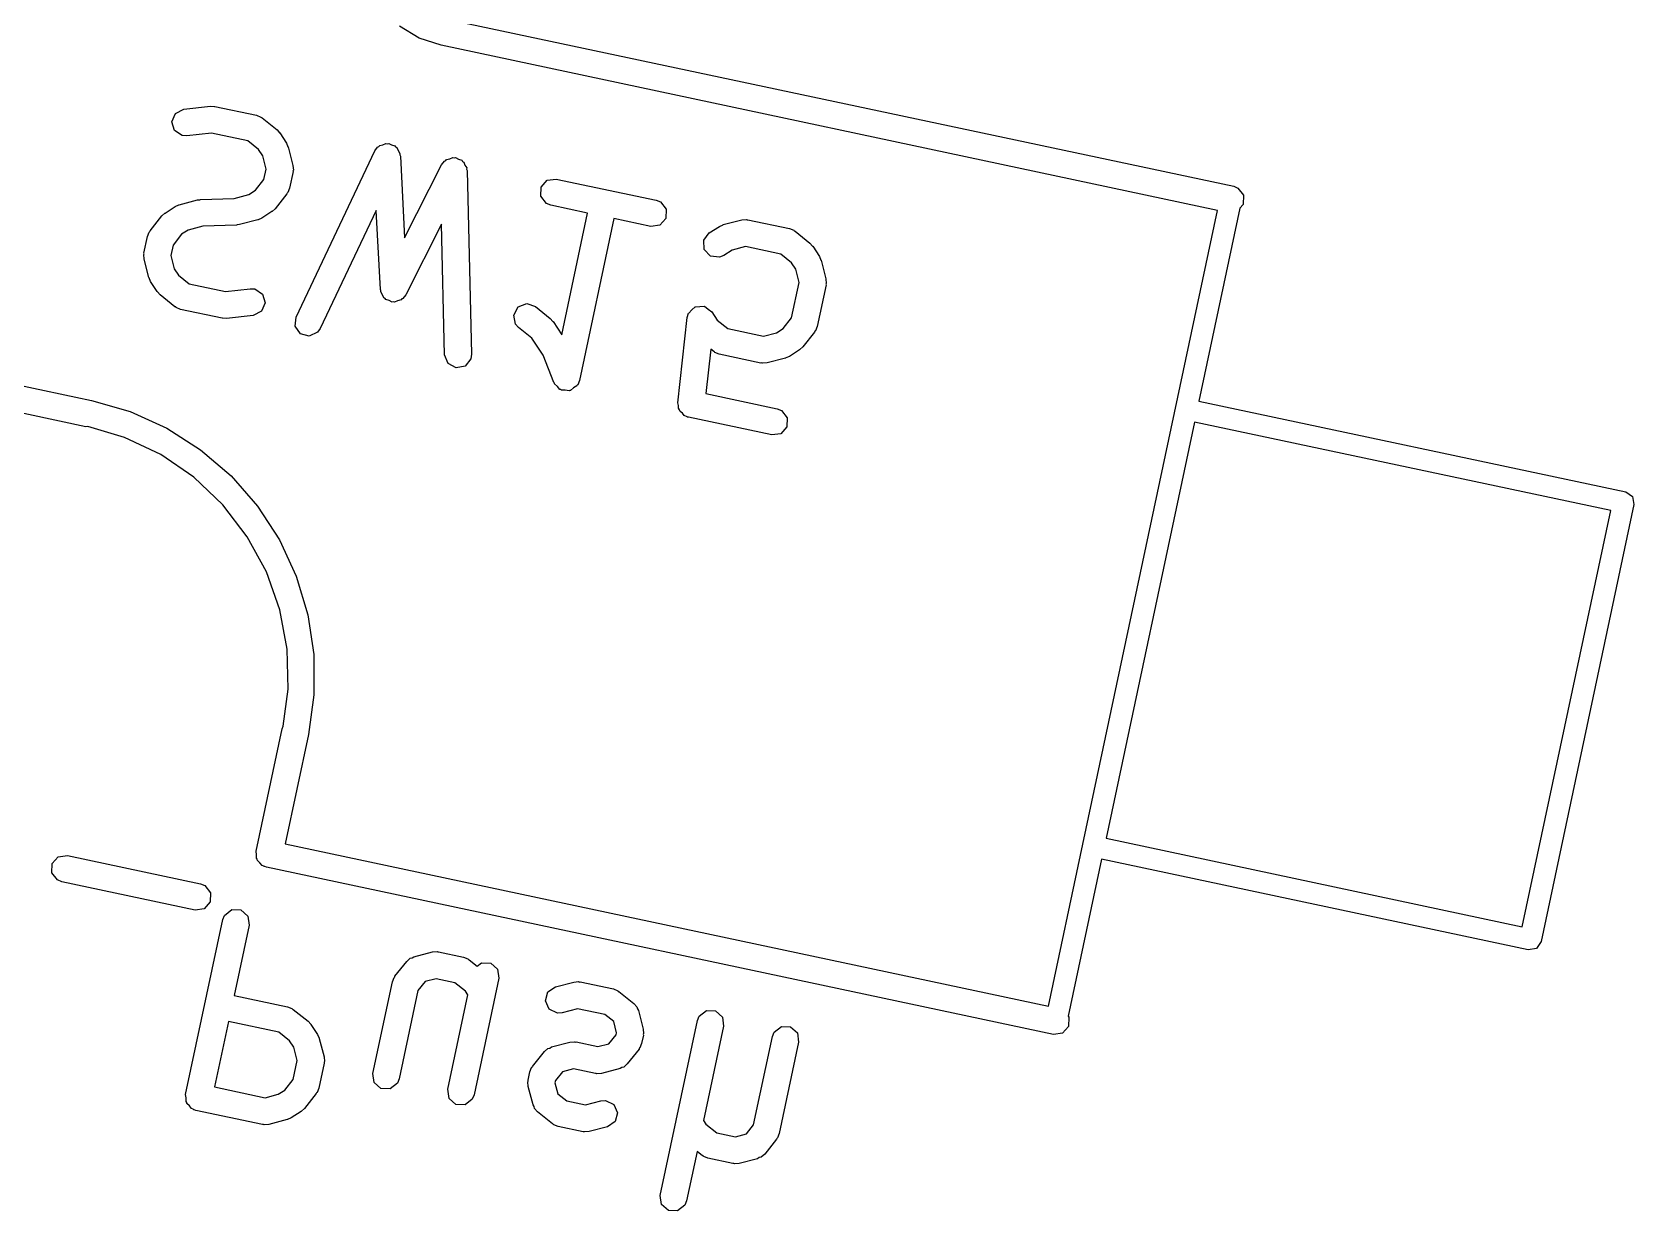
# Model space of a CAD drawing. Extents: x 1.67 to 9.8, y -5.96 to -1.88.
# Drawn here: x 4.8653 to 5.2181, y -3.8863 to -3.6267 of the extents above; entities that cross this region are included whole.
import ezdxf

# ---------------------------------------------------------------- set-up
doc = ezdxf.new("R2010")
doc.units = 0
doc.header["$MEASUREMENT"] = 0
doc.layers.add('BLACK', color=7, linetype='CONTINUOUS')

msp = doc.modelspace()

# ---------------------------------------------------------------- linework, layer by layer
at = {"layer": 'BLACK', "linetype": 'CONTINUOUS'}
for p, q in [((4.9506, -3.62798), (4.94626, -3.62535)), ((4.95663, -3.62381), (5.12993, -3.66064)), ((4.95541, -3.62959), (4.9506, -3.62798)), ((5.12639, -3.66593), (4.95541, -3.62959)), ((4.95541, -3.62959), (4.95541, -3.62959)), ((4.95541, -3.62959), (4.95541, -3.62959)), ((4.95541, -3.62959), (4.95541, -3.62959)), ((4.89694, -3.64457), (4.89875, -3.64367)), ((4.89875, -3.64367), (4.90464, -3.643)), ((4.90464, -3.643), (4.90552, -3.64306)), ((4.90552, -3.64306), (4.90559, -3.64305)), ((4.90559, -3.64305), (4.91476, -3.645)), ((4.89613, -3.64642), (4.89694, -3.64457)), ((4.89671, -3.64836), (4.89613, -3.64642)), ((4.91476, -3.645), (4.91571, -3.64538)), ((4.91571, -3.64538), (4.91581, -3.64552)), ((4.91581, -3.64552), (4.91598, -3.64558)), ((4.91598, -3.64558), (4.91926, -3.64819)), ((4.89839, -3.64947), (4.89671, -3.64836)), ((4.89941, -3.64954), (4.89839, -3.64947)), ((4.90483, -3.64893), (4.89941, -3.64954)), ((4.91285, -3.65063), (4.90483, -3.64893)), ((4.9152, -3.65251), (4.91285, -3.65063)), ((4.91926, -3.64819), (4.91984, -3.64885)), ((4.91984, -3.64885), (4.9199, -3.64889)), ((4.9199, -3.64889), (4.92134, -3.65112)), ((4.91613, -3.65393), (4.9152, -3.65251)), ((4.91688, -3.65685), (4.91613, -3.65393)), ((4.92134, -3.65112), (4.92168, -3.65193)), ((4.92168, -3.65193), (4.92172, -3.65198)), ((4.92172, -3.65198), (4.92278, -3.65604)), ((4.92346, -3.68942), (4.94081, -3.65286)), ((4.94081, -3.65286), (4.94141, -3.65202)), ((4.94141, -3.65202), (4.94169, -3.65189)), ((4.94169, -3.65189), (4.94188, -3.65165)), ((4.94188, -3.65165), (4.94258, -3.65148)), ((4.94258, -3.65148), (4.94324, -3.65118)), ((4.94324, -3.65118), (4.94354, -3.65126)), ((4.94354, -3.65126), (4.94385, -3.65119)), ((4.94385, -3.65119), (4.94449, -3.65152)), ((4.94449, -3.65152), (4.94519, -3.65172)), ((4.94519, -3.65172), (4.94537, -3.65197)), ((4.94537, -3.65197), (4.94564, -3.65211)), ((4.94564, -3.65211), (4.94593, -3.65278)), ((4.94593, -3.65278), (4.94634, -3.65338)), ((4.94634, -3.65338), (4.94631, -3.65369)), ((4.94631, -3.65369), (4.94643, -3.65397)), ((4.94643, -3.65397), (4.94735, -3.67198)), ((4.95661, -3.65472), (4.95733, -3.65458)), ((4.95733, -3.65458), (4.95799, -3.65429)), ((4.95799, -3.65429), (4.95829, -3.65438)), ((4.95829, -3.65438), (4.95859, -3.65432)), ((4.95859, -3.65432), (4.95923, -3.65467)), ((4.91639, -3.65915), (4.91688, -3.65685)), ((4.92281, -3.6574), (4.92203, -3.66106)), ((4.92278, -3.65604), (4.92286, -3.65706)), ((4.92286, -3.65706), (4.92278, -3.65722)), ((4.92278, -3.65722), (4.92281, -3.6574)), ((4.94735, -3.67198), (4.95552, -3.6559)), ((4.95552, -3.6559), (4.95614, -3.65508)), ((4.95614, -3.65508), (4.95642, -3.65496)), ((4.95642, -3.65496), (4.95661, -3.65472)), ((4.95923, -3.65467), (4.95993, -3.65488)), ((4.95993, -3.65488), (4.9601, -3.65514)), ((4.9601, -3.65514), (4.96037, -3.65529)), ((4.96037, -3.65529), (4.96063, -3.65597)), ((4.96063, -3.65597), (4.96103, -3.65657)), ((4.96103, -3.65657), (4.96099, -3.65688)), ((4.96099, -3.65688), (4.9611, -3.65717)), ((4.9611, -3.65717), (4.96209, -3.69763)), ((4.91309, -3.66243), (4.91451, -3.66151)), ((4.91451, -3.66151), (4.91639, -3.65915)), ((4.92203, -3.66106), (4.92164, -3.66201)), ((4.97735, -3.66283), (4.97742, -3.66081)), ((4.97742, -3.66081), (4.97877, -3.65931)), ((4.97877, -3.65931), (4.98077, -3.65903)), ((4.98077, -3.65903), (5.00278, -3.66371)), ((5.12993, -3.66064), (5.13088, -3.66103)), ((5.13088, -3.66103), (5.13212, -3.66262)), ((4.89463, -3.66652), (4.89685, -3.66508)), ((4.89685, -3.66508), (4.89767, -3.66473)), ((4.89767, -3.66473), (4.89772, -3.6647)), ((4.89772, -3.6647), (4.90178, -3.66364)), ((4.90178, -3.66364), (4.90228, -3.6636)), ((4.90228, -3.6636), (4.90241, -3.66355)), ((4.90241, -3.66355), (4.90981, -3.66329)), ((4.90981, -3.66329), (4.91309, -3.66243)), ((4.92145, -3.66229), (4.91883, -3.66557)), ((4.9215, -3.66212), (4.92145, -3.66229)), ((4.92164, -3.66201), (4.9215, -3.66212)), ((4.97859, -3.66442), (4.97735, -3.66283)), ((4.97954, -3.66481), (4.97859, -3.66442)), ((4.98766, -3.66653), (4.97954, -3.66481)), ((5.00278, -3.66371), (5.00373, -3.66409)), ((5.00373, -3.66409), (5.00497, -3.66568)), ((5.13205, -3.66464), (5.13132, -3.66545)), ((5.13212, -3.66262), (5.13205, -3.66464)), ((4.89132, -3.67043), (4.89393, -3.66716)), ((4.89393, -3.66716), (4.89459, -3.66657)), ((4.89459, -3.66657), (4.89463, -3.66652)), ((4.91504, -3.66803), (4.91099, -3.66908)), ((4.9151, -3.66799), (4.91504, -3.66803)), ((4.91591, -3.66765), (4.9151, -3.66799)), ((4.91813, -3.6662), (4.91591, -3.66765)), ((4.91817, -3.66615), (4.91813, -3.6662)), ((4.91883, -3.66557), (4.91817, -3.66615)), ((4.94113, -3.66596), (4.92879, -3.69195)), ((4.94202, -3.68334), (4.94113, -3.66596)), ((4.98196, -3.69335), (4.98766, -3.66653)), ((4.99343, -3.66776), (4.98586, -3.70338)), ((5.00155, -3.66948), (4.99343, -3.66776)), ((5.0049, -3.6677), (5.00355, -3.6692)), ((5.00497, -3.66568), (5.0049, -3.6677)), ((5.01754, -3.66908), (5.02159, -3.66803)), ((5.02159, -3.66803), (5.02261, -3.66794)), ((5.02261, -3.66794), (5.02277, -3.66802)), ((5.02277, -3.66802), (5.02295, -3.668)), ((5.02295, -3.668), (5.03212, -3.66994)), ((5.09672, -3.80553), (5.12639, -3.66593)), ((5.13132, -3.66545), (5.12229, -3.70792)), ((4.88996, -3.67533), (4.89074, -3.67166)), ((4.89074, -3.67166), (4.89112, -3.67071)), ((4.89112, -3.67071), (4.89126, -3.6706)), ((4.89126, -3.6706), (4.89132, -3.67043)), ((4.89825, -3.67121), (4.89637, -3.67357)), ((4.89967, -3.67029), (4.89825, -3.67121)), ((4.90295, -3.66944), (4.89967, -3.67029)), ((4.91035, -3.66918), (4.90295, -3.66944)), ((4.91048, -3.66912), (4.91035, -3.66918)), ((4.91099, -3.66908), (4.91048, -3.66912)), ((4.95548, -3.66901), (4.9476, -3.68453)), ((4.95618, -3.69777), (4.95548, -3.66901)), ((5.00355, -3.6692), (5.00155, -3.66948)), ((5.01323, -3.67252), (5.01445, -3.67091)), ((5.01445, -3.67091), (5.01667, -3.66946)), ((5.01667, -3.66946), (5.01748, -3.66912)), ((5.01748, -3.66912), (5.01754, -3.66908)), ((5.03212, -3.66994), (5.03307, -3.67033)), ((5.03307, -3.67033), (5.03318, -3.67047)), ((5.03318, -3.67047), (5.03334, -3.67052)), ((5.03334, -3.67052), (5.03662, -3.67314)), ((4.8899, -3.67566), (4.88998, -3.6755)), ((4.88999, -3.67669), (4.8899, -3.67566)), ((4.88998, -3.6755), (4.88996, -3.67533)), ((4.89637, -3.67357), (4.89588, -3.67588)), ((5.01334, -3.67454), (5.01323, -3.67252)), ((5.01471, -3.67601), (5.01334, -3.67454)), ((5.01948, -3.67468), (5.01766, -3.67586)), ((5.0224, -3.67392), (5.01948, -3.67468)), ((5.03021, -3.67558), (5.0224, -3.67392)), ((5.03257, -3.67746), (5.03021, -3.67558)), ((5.03662, -3.67314), (5.03721, -3.6738)), ((5.03721, -3.6738), (5.03726, -3.67384)), ((5.03726, -3.67384), (5.0387, -3.67606)), ((4.89104, -3.68074), (4.88999, -3.67669)), ((4.89588, -3.67588), (4.89664, -3.67879)), ((4.89664, -3.67879), (4.89756, -3.68021)), ((5.01672, -3.67626), (5.01471, -3.67601)), ((5.01766, -3.67586), (5.01672, -3.67626)), ((5.03349, -3.67888), (5.03257, -3.67746)), ((5.03425, -3.6818), (5.03349, -3.67888)), ((5.0387, -3.67606), (5.03905, -3.67687)), ((5.03905, -3.67687), (5.03908, -3.67693)), ((5.03908, -3.67693), (5.04014, -3.68098)), ((4.89108, -3.6808), (4.89104, -3.68074)), ((4.89142, -3.68161), (4.89108, -3.6808)), ((4.89287, -3.68383), (4.89142, -3.68161)), ((4.89756, -3.68021), (4.89992, -3.68209)), ((4.89992, -3.68209), (4.90793, -3.6838)), ((5.03259, -3.6896), (5.03425, -3.6818)), ((5.04017, -3.68234), (5.03822, -3.69151)), ((5.04014, -3.68098), (5.04022, -3.68201)), ((5.04022, -3.68201), (5.04014, -3.68217)), ((5.04014, -3.68217), (5.04017, -3.68234)), ((4.89292, -3.68387), (4.89287, -3.68383)), ((4.8935, -3.68453), (4.89292, -3.68387)), ((4.89678, -3.68715), (4.8935, -3.68453)), ((4.90793, -3.6838), (4.91335, -3.68319)), ((4.91335, -3.68319), (4.91437, -3.68325)), ((4.91437, -3.68325), (4.91606, -3.68437)), ((4.91663, -3.68631), (4.91582, -3.68816)), ((4.91606, -3.68437), (4.91663, -3.68631)), ((4.94213, -3.68359), (4.94202, -3.68334)), ((4.94209, -3.68386), (4.94213, -3.68359)), ((4.94251, -3.6845), (4.94209, -3.68386)), ((4.94281, -3.6852), (4.94251, -3.6845)), ((4.94305, -3.68532), (4.94281, -3.6852)), ((4.9432, -3.68555), (4.94305, -3.68532)), ((4.94393, -3.68577), (4.9432, -3.68555)), ((4.94461, -3.68612), (4.94393, -3.68577)), ((4.94487, -3.68606), (4.94461, -3.68612)), ((4.94513, -3.68614), (4.94487, -3.68606)), ((4.94583, -3.68584), (4.94513, -3.68614)), ((4.94658, -3.68567), (4.94583, -3.68584)), ((4.94674, -3.68545), (4.94658, -3.68567)), ((4.94699, -3.68535), (4.94674, -3.68545)), ((4.9476, -3.68453), (4.94699, -3.68535)), ((4.78333, -3.6876), (4.87841, -3.70781)), ((4.89695, -3.6872), (4.89678, -3.68715)), ((4.89706, -3.68734), (4.89695, -3.6872)), ((4.89801, -3.68773), (4.89706, -3.68734)), ((4.90718, -3.68967), (4.89801, -3.68773)), ((4.90724, -3.68967), (4.90718, -3.68967)), ((4.90812, -3.68972), (4.90724, -3.68967)), ((4.91401, -3.68906), (4.90812, -3.68972)), ((4.91582, -3.68816), (4.91401, -3.68906)), ((4.92327, -3.69143), (4.92346, -3.68942)), ((4.97139, -3.68899), (4.97236, -3.68721)), ((4.97179, -3.69097), (4.97139, -3.68899)), ((4.97236, -3.68721), (4.97424, -3.68647)), ((4.97424, -3.68647), (4.97615, -3.68712)), ((4.97615, -3.68712), (4.97943, -3.68973)), ((4.97943, -3.68973), (4.98001, -3.69039)), ((5.00755, -3.70829), (5.00961, -3.68956)), ((5.00961, -3.68956), (5.0099, -3.68858)), ((5.0099, -3.68858), (5.00991, -3.68857)), ((5.00991, -3.68857), (5.00992, -3.68855)), ((5.00992, -3.68855), (5.01064, -3.68787)), ((5.01064, -3.68787), (5.01136, -3.68718)), ((5.01136, -3.68718), (5.01138, -3.68718)), ((5.01138, -3.68718), (5.01139, -3.68717)), ((5.01139, -3.68717), (5.01238, -3.68712)), ((5.01238, -3.68712), (5.01337, -3.68705)), ((5.01337, -3.68705), (5.01339, -3.68706)), ((5.01339, -3.68706), (5.01341, -3.68706)), ((5.01341, -3.68706), (5.0142, -3.68766)), ((5.0142, -3.68766), (5.015, -3.68825)), ((5.015, -3.68825), (5.01501, -3.68827)), ((5.01501, -3.68827), (5.01502, -3.68828)), ((5.01502, -3.68828), (5.01621, -3.6901)), ((5.03071, -3.69196), (5.03259, -3.6896)), ((4.87718, -3.71358), (4.7809, -3.69312)), ((4.92442, -3.69309), (4.92327, -3.69143)), ((4.92636, -3.69363), (4.92442, -3.69309)), ((4.9282, -3.69279), (4.92636, -3.69363)), ((4.92879, -3.69195), (4.9282, -3.69279)), ((4.97247, -3.69173), (4.97179, -3.69097)), ((4.97537, -3.69405), (4.97247, -3.69173)), ((4.98001, -3.69039), (4.98007, -3.69043)), ((4.98007, -3.69043), (4.98196, -3.69335)), ((5.01621, -3.6901), (5.01856, -3.69198)), ((5.01856, -3.69198), (5.02637, -3.69364)), ((5.02637, -3.69364), (5.02929, -3.69288)), ((5.02929, -3.69288), (5.03071, -3.69196)), ((5.03764, -3.69274), (5.03503, -3.69602)), ((5.0377, -3.69257), (5.03764, -3.69274)), ((5.03784, -3.69246), (5.0377, -3.69257)), ((5.03822, -3.69151), (5.03784, -3.69246)), ((4.97784, -3.69785), (4.97537, -3.69405)), ((5.01479, -3.69652), (5.01371, -3.70628)), ((5.01543, -3.69703), (5.01479, -3.69652)), ((5.03433, -3.69665), (5.0321, -3.69809)), ((5.03436, -3.6966), (5.03433, -3.69665)), ((5.03503, -3.69602), (5.03436, -3.6966)), ((4.95692, -3.69965), (4.95618, -3.69777)), ((4.95869, -3.70062), (4.95692, -3.69965)), ((4.96067, -3.70022), (4.95869, -3.70062)), ((4.96193, -3.69864), (4.96067, -3.70022)), ((4.96209, -3.69763), (4.96193, -3.69864)), ((4.98023, -3.70386), (4.97784, -3.69785)), ((5.01559, -3.69709), (5.01543, -3.69703)), ((5.0157, -3.69723), (5.01559, -3.69709)), ((5.01665, -3.69761), (5.0157, -3.69723)), ((5.02582, -3.69956), (5.01665, -3.69761)), ((5.026, -3.69954), (5.02582, -3.69956)), ((5.02616, -3.69961), (5.026, -3.69954)), ((5.02718, -3.69953), (5.02616, -3.69961)), ((5.03124, -3.69848), (5.02718, -3.69953)), ((5.03129, -3.69844), (5.03124, -3.69848)), ((5.0321, -3.69809), (5.03129, -3.69844)), ((4.98034, -3.70399), (4.98023, -3.70386)), ((4.98037, -3.70415), (4.98034, -3.70399)), ((4.98586, -3.70338), (4.98548, -3.70433)), ((4.981, -3.70473), (4.98037, -3.70415)), ((4.98157, -3.70537), (4.981, -3.70473)), ((4.98174, -3.70539), (4.98157, -3.70537)), ((4.98187, -3.70551), (4.98174, -3.70539)), ((4.98273, -3.70554), (4.98187, -3.70551)), ((4.98357, -3.70566), (4.98273, -3.70554)), ((4.98372, -3.70557), (4.98357, -3.70566)), ((4.98389, -3.70558), (4.98372, -3.70557)), ((4.98456, -3.70505), (4.98389, -3.70558)), ((4.98529, -3.7046), (4.98456, -3.70505)), ((4.98535, -3.70444), (4.98529, -3.7046)), ((4.98548, -3.70433), (4.98535, -3.70444)), ((5.01371, -3.70628), (5.02943, -3.70962)), ((4.87841, -3.70781), (4.87841, -3.70781)), ((4.87841, -3.70781), (4.87841, -3.70781)), ((4.87841, -3.70781), (4.88691, -3.71026)), ((4.88691, -3.71026), (4.89497, -3.71389)), ((5.0077, -3.7089), (5.00755, -3.70829)), ((5.00767, -3.70953), (5.0077, -3.7089)), ((5.00793, -3.70985), (5.00767, -3.70953)), ((5.00803, -3.71025), (5.00793, -3.70985)), ((5.00853, -3.71062), (5.00803, -3.71025)), ((5.00892, -3.71112), (5.00853, -3.71062)), ((5.02943, -3.70962), (5.03038, -3.71001)), ((5.03038, -3.71001), (5.03163, -3.7116)), ((5.12229, -3.70792), (5.21626, -3.7279)), ((4.87763, -3.71353), (4.87718, -3.71358)), ((4.87718, -3.71358), (4.87718, -3.71358)), ((4.88568, -3.71592), (4.87763, -3.71353)), ((4.89497, -3.71389), (4.90244, -3.71864)), ((5.00956, -3.71138), (5.00892, -3.71112)), ((5.00965, -3.71145), (5.00956, -3.71138)), ((5.00972, -3.71144), (5.00965, -3.71145)), ((5.00987, -3.7115), (5.00972, -3.71144)), ((5.02821, -3.7154), (5.00987, -3.7115)), ((5.03156, -3.71362), (5.03021, -3.71512)), ((5.03163, -3.7116), (5.03156, -3.71362)), ((5.12131, -3.71255), (5.10183, -3.8042)), ((5.21296, -3.73203), (5.12131, -3.71255)), ((4.89365, -3.71972), (4.88568, -3.71592)), ((5.03021, -3.71512), (5.02821, -3.7154)), ((4.90093, -3.72472), (4.89365, -3.71972)), ((4.90244, -3.71864), (4.90915, -3.7244)), ((4.90733, -3.7308), (4.90093, -3.72472)), ((4.90915, -3.7244), (4.91497, -3.73106)), ((5.21626, -3.7279), (5.21775, -3.72892)), ((4.91271, -3.73781), (4.90733, -3.7308)), ((4.91497, -3.73106), (4.91979, -3.73848)), ((5.19348, -3.82368), (5.21296, -3.73203)), ((5.21808, -3.7307), (5.19761, -3.82697)), ((5.21775, -3.72892), (5.21808, -3.7307)), ((4.91692, -3.74557), (4.91271, -3.73781)), ((4.91979, -3.73848), (4.92351, -3.74651)), ((4.91987, -3.75389), (4.91692, -3.74557)), ((4.92351, -3.74651), (4.92604, -3.75499)), ((4.92148, -3.76258), (4.91987, -3.75389)), ((4.92604, -3.75499), (4.92734, -3.76374)), ((4.92171, -3.7714), (4.92148, -3.76258)), ((4.92734, -3.76374), (4.92738, -3.77259)), ((4.92064, -3.77949), (4.92171, -3.7714)), ((4.92738, -3.77259), (4.92616, -3.78134)), ((4.91466, -3.80708), (4.92039, -3.78012)), ((4.92039, -3.78012), (4.92064, -3.77949)), ((4.92617, -3.78135), (4.92105, -3.80542)), ((4.92616, -3.78134), (4.92617, -3.78135)), ((4.92617, -3.78135), (4.92617, -3.78135)), ((4.92105, -3.80542), (5.08915, -3.84115)), ((5.08915, -3.84115), (5.09672, -3.80553)), ((5.09672, -3.80553), (5.09672, -3.80553)), ((5.09672, -3.80553), (5.09672, -3.80553)), ((5.10183, -3.8042), (5.19348, -3.82368)), ((4.86967, -3.8118), (4.86974, -3.80978)), ((4.86974, -3.80978), (4.87109, -3.80828)), ((4.87109, -3.80828), (4.87309, -3.808)), ((4.87309, -3.808), (4.90243, -3.81424)), ((4.91477, -3.80784), (4.91466, -3.80708)), ((4.91474, -3.80861), (4.91477, -3.80784)), ((4.9149, -3.80882), (4.91474, -3.80861)), ((4.91494, -3.80908), (4.9149, -3.80882)), ((4.91551, -3.80959), (4.91494, -3.80908)), ((4.91598, -3.8102), (4.91551, -3.80959)), ((5.10085, -3.80882), (5.09349, -3.84341)), ((5.19481, -3.82879), (5.10085, -3.80882)), ((4.87091, -3.81339), (4.86967, -3.8118)), ((4.91634, -3.81034), (4.91598, -3.8102)), ((4.91644, -3.81043), (4.91634, -3.81034)), ((4.91657, -3.81044), (4.91644, -3.81043)), ((4.91693, -3.81058), (4.91657, -3.81044)), ((5.09023, -3.84742), (4.91693, -3.81058)), ((4.87187, -3.81378), (4.87091, -3.81339)), ((4.90121, -3.82001), (4.87187, -3.81378)), ((4.90243, -3.81424), (4.90338, -3.81462)), ((4.90338, -3.81462), (4.90463, -3.81621)), ((4.90463, -3.81621), (4.90456, -3.81823)), ((4.90321, -3.81973), (4.90121, -3.82001)), ((4.90456, -3.81823), (4.90321, -3.81973)), ((4.90771, -3.82118), (4.9093, -3.81993)), ((4.9093, -3.81993), (4.91132, -3.82)), ((4.91132, -3.82), (4.91282, -3.82135)), ((4.89914, -3.86064), (4.90732, -3.82213)), ((4.90732, -3.82213), (4.90771, -3.82118)), ((4.9131, -3.82335), (4.90981, -3.8388)), ((4.91282, -3.82135), (4.9131, -3.82335)), ((5.19761, -3.82697), (5.19659, -3.82846)), ((4.94785, -3.83131), (4.94862, -3.83063)), ((4.94862, -3.83063), (4.94906, -3.83054)), ((4.94906, -3.83054), (4.94942, -3.83029)), ((4.94942, -3.83029), (4.95348, -3.82924)), ((4.95348, -3.82924), (4.9545, -3.82916)), ((4.9545, -3.82916), (4.95466, -3.82923)), ((4.95466, -3.82923), (4.95483, -3.82921)), ((4.95483, -3.82921), (4.96034, -3.83038)), ((4.96034, -3.83038), (4.96129, -3.83076)), ((4.96129, -3.83076), (4.9614, -3.8309)), ((4.9614, -3.8309), (4.96156, -3.83096)), ((4.96156, -3.83096), (4.96335, -3.83238)), ((5.19659, -3.82846), (5.19481, -3.82879)), ((4.94524, -3.83459), (4.94785, -3.83131)), ((4.96335, -3.83238), (4.96431, -3.83163)), ((4.96431, -3.83163), (4.96633, -3.8317)), ((4.96633, -3.8317), (4.96783, -3.83305)), ((4.96783, -3.83305), (4.96811, -3.83505)), ((4.94037, -3.85599), (4.94466, -3.83581)), ((4.94466, -3.83581), (4.94505, -3.83486)), ((4.94505, -3.83486), (4.94518, -3.83475)), ((4.94518, -3.83475), (4.94524, -3.83459)), ((4.95029, -3.83772), (4.94615, -3.85721)), ((4.95186, -3.83576), (4.95029, -3.83772)), ((4.95429, -3.83513), (4.95186, -3.83576)), ((4.95843, -3.83601), (4.95429, -3.83513)), ((4.96078, -3.83789), (4.95843, -3.83601)), ((4.9613, -3.83868), (4.96078, -3.83789)), ((4.96811, -3.83505), (4.96265, -3.86072)), ((4.97839, -3.84001), (4.97893, -3.83806)), ((4.97893, -3.83806), (4.9806, -3.83692)), ((4.9806, -3.83692), (4.98465, -3.83586)), ((4.98465, -3.83586), (4.98567, -3.83578)), ((4.98567, -3.83578), (4.98583, -3.83586)), ((4.98583, -3.83586), (4.98601, -3.83583)), ((4.98601, -3.83583), (4.99334, -3.83739)), ((4.99334, -3.83739), (4.9943, -3.83778)), ((4.9943, -3.83778), (4.9944, -3.83792)), ((4.9944, -3.83792), (4.99457, -3.83797)), ((4.99457, -3.83797), (4.99785, -3.84059)), ((4.90981, -3.8388), (4.9216, -3.84131)), ((4.9216, -3.84131), (4.92255, -3.84169)), ((4.95688, -3.85949), (4.9613, -3.83868)), ((4.97923, -3.84185), (4.97839, -3.84001)), ((4.99785, -3.84059), (4.99853, -3.84135)), ((4.99853, -3.84135), (4.99862, -3.84179)), ((4.90859, -3.84458), (4.90553, -3.85898)), ((4.91969, -3.84694), (4.90859, -3.84458)), ((4.92255, -3.84169), (4.92266, -3.84183)), ((4.92266, -3.84183), (4.92282, -3.84189)), ((4.92282, -3.84189), (4.9261, -3.8445)), ((4.9261, -3.8445), (4.92668, -3.84516)), ((4.98106, -3.84272), (4.97923, -3.84185)), ((4.98208, -3.84263), (4.98106, -3.84272)), ((4.98546, -3.84176), (4.98208, -3.84263)), ((4.99143, -3.84302), (4.98546, -3.84176)), ((4.9934, -3.84459), (4.99143, -3.84302)), ((4.99403, -3.84702), (4.9934, -3.84459)), ((4.99862, -3.84179), (4.99887, -3.84215)), ((4.99887, -3.84215), (4.99992, -3.84621)), ((5.00366, -3.88285), (5.01185, -3.84434)), ((5.01185, -3.84434), (5.01223, -3.84339)), ((5.01223, -3.84339), (5.01382, -3.84215)), ((5.01382, -3.84215), (5.01584, -3.84222)), ((5.01584, -3.84222), (5.01734, -3.84357)), ((5.01734, -3.84357), (5.01762, -3.84557)), ((5.09349, -3.84341), (5.09365, -3.84362)), ((5.09365, -3.84362), (5.09358, -3.84563)), ((4.92204, -3.84882), (4.91969, -3.84694)), ((4.92668, -3.84516), (4.92674, -3.8452)), ((4.92674, -3.8452), (4.92818, -3.84743)), ((4.92818, -3.84743), (4.92853, -3.84824)), ((4.92853, -3.84824), (4.92856, -3.84829)), ((4.92856, -3.84829), (4.92962, -3.85235)), ((4.99236, -3.84945), (4.99393, -3.84749)), ((4.99393, -3.84749), (4.99403, -3.84702)), ((4.99995, -3.84757), (4.99956, -3.8494)), ((4.99992, -3.84621), (5, -3.84723)), ((5, -3.84723), (4.99993, -3.84739)), ((4.99993, -3.84739), (4.99995, -3.84757)), ((5.01762, -3.84557), (5.0132, -3.86638)), ((5.02421, -3.86734), (5.02835, -3.84785)), ((5.02835, -3.84785), (5.02874, -3.8469)), ((5.02874, -3.8469), (5.03033, -3.84566)), ((5.03033, -3.84566), (5.03235, -3.84573)), ((5.03235, -3.84573), (5.03385, -3.84708)), ((5.03385, -3.84708), (5.03413, -3.84908)), ((5.09223, -3.84713), (5.09023, -3.84742)), ((5.09358, -3.84563), (5.09223, -3.84713)), ((4.92297, -3.85024), (4.92204, -3.84882)), ((4.92372, -3.85316), (4.92297, -3.85024)), ((4.97552, -3.85444), (4.97813, -3.85116)), ((4.97813, -3.85116), (4.9789, -3.85048)), ((4.9789, -3.85048), (4.97934, -3.8504)), ((4.97934, -3.8504), (4.9797, -3.85014)), ((4.9797, -3.85014), (4.98376, -3.84909)), ((4.98376, -3.84909), (4.98478, -3.84901)), ((4.98478, -3.84901), (4.98494, -3.84908)), ((4.98494, -3.84908), (4.98511, -3.84906)), ((4.98511, -3.84906), (4.98993, -3.85008)), ((4.98993, -3.85008), (4.99236, -3.84945)), ((4.99898, -3.85063), (4.99637, -3.8539)), ((4.99904, -3.85046), (4.99898, -3.85063)), ((4.99918, -3.85035), (4.99904, -3.85046)), ((4.99956, -3.8494), (4.99918, -3.85035)), ((5.03413, -3.84908), (5.02984, -3.86925)), ((4.92285, -3.8573), (4.92372, -3.85316)), ((4.92965, -3.85371), (4.92848, -3.85921)), ((4.92962, -3.85235), (4.9297, -3.85337)), ((4.9297, -3.85337), (4.92962, -3.85353)), ((4.92962, -3.85353), (4.92965, -3.85371)), ((4.97455, -3.8575), (4.97494, -3.85567)), ((4.97494, -3.85567), (4.97533, -3.85472)), ((4.97533, -3.85472), (4.97546, -3.85461)), ((4.97546, -3.85461), (4.97552, -3.85444)), ((4.98214, -3.85561), (4.98057, -3.85758)), ((4.98457, -3.85498), (4.98214, -3.85561)), ((4.98939, -3.85601), (4.98457, -3.85498)), ((4.9948, -3.85492), (4.99074, -3.85598)), ((4.99517, -3.85467), (4.9948, -3.85492)), ((4.9956, -3.85458), (4.99517, -3.85467)), ((4.99637, -3.8539), (4.9956, -3.85458)), ((4.90553, -3.85898), (4.91663, -3.86134)), ((4.92097, -3.85966), (4.92285, -3.8573)), ((4.92848, -3.85921), (4.92809, -3.86016)), ((4.94066, -3.85799), (4.94037, -3.85599)), ((4.94216, -3.85934), (4.94066, -3.85799)), ((4.94577, -3.85816), (4.94417, -3.85941)), ((4.94615, -3.85721), (4.94577, -3.85816)), ((4.9745, -3.85783), (4.97458, -3.85768)), ((4.97458, -3.85886), (4.9745, -3.85783)), ((4.97458, -3.85768), (4.97455, -3.8575)), ((4.97564, -3.86291), (4.97458, -3.85886)), ((4.98057, -3.85758), (4.98047, -3.85805)), ((4.98047, -3.85805), (4.9811, -3.86048)), ((4.98956, -3.85598), (4.98939, -3.85601)), ((4.98972, -3.85606), (4.98956, -3.85598)), ((4.99074, -3.85598), (4.98972, -3.85606)), ((4.89924, -3.8614), (4.89914, -3.86064)), ((4.89922, -3.86216), (4.89924, -3.8614)), ((4.89938, -3.86237), (4.89922, -3.86216)), ((4.89942, -3.86264), (4.89938, -3.86237)), ((4.89999, -3.86315), (4.89942, -3.86264)), ((4.91663, -3.86134), (4.91955, -3.86058)), ((4.91955, -3.86058), (4.92097, -3.85966)), ((4.9279, -3.86043), (4.92528, -3.86371)), ((4.92795, -3.86027), (4.9279, -3.86043)), ((4.92809, -3.86016), (4.92795, -3.86027)), ((4.94417, -3.85941), (4.94216, -3.85934)), ((4.95716, -3.86149), (4.95688, -3.85949)), ((4.95866, -3.86285), (4.95716, -3.86149)), ((4.96227, -3.86167), (4.96068, -3.86292)), ((4.96265, -3.86072), (4.96227, -3.86167)), ((4.9811, -3.86048), (4.98307, -3.86204)), ((4.98307, -3.86204), (4.98721, -3.86292)), ((4.98721, -3.86292), (4.99059, -3.86204)), ((4.99059, -3.86204), (4.99161, -3.86196)), ((4.99161, -3.86196), (4.99343, -3.86283)), ((4.90046, -3.86375), (4.89999, -3.86315)), ((4.90082, -3.8639), (4.90046, -3.86375)), ((4.90092, -3.86399), (4.90082, -3.8639)), ((4.90105, -3.86399), (4.90092, -3.86399)), ((4.90141, -3.86414), (4.90105, -3.86399)), ((4.91608, -3.86726), (4.90141, -3.86414)), ((4.92149, -3.86617), (4.91744, -3.86723)), ((4.92155, -3.86614), (4.92149, -3.86617)), ((4.92236, -3.86579), (4.92155, -3.86614)), ((4.92458, -3.86435), (4.92236, -3.86579)), ((4.92462, -3.8643), (4.92458, -3.86435)), ((4.92528, -3.86371), (4.92462, -3.8643)), ((4.96068, -3.86292), (4.95866, -3.86285)), ((4.97589, -3.86328), (4.97564, -3.86291)), ((4.97597, -3.86371), (4.97589, -3.86328)), ((4.97665, -3.86448), (4.97597, -3.86371)), ((4.97993, -3.86709), (4.97665, -3.86448)), ((4.99343, -3.86283), (4.99427, -3.86467)), ((4.99427, -3.86467), (4.99374, -3.86661)), ((4.91626, -3.86723), (4.91608, -3.86726)), ((4.91641, -3.86731), (4.91626, -3.86723)), ((4.91744, -3.86723), (4.91641, -3.86731)), ((4.9801, -3.86715), (4.97993, -3.86709)), ((4.98021, -3.86729), (4.9801, -3.86715)), ((4.98116, -3.86767), (4.98021, -3.86729)), ((4.98666, -3.86884), (4.98116, -3.86767)), ((4.98683, -3.86882), (4.98666, -3.86884)), ((4.98699, -3.86889), (4.98683, -3.86882)), ((4.98802, -3.86881), (4.98699, -3.86889)), ((4.99207, -3.86776), (4.98802, -3.86881)), ((4.99374, -3.86661), (4.99207, -3.86776)), ((5.0132, -3.86638), (5.01372, -3.86718)), ((5.01372, -3.86718), (5.01608, -3.86906)), ((5.01608, -3.86906), (5.02021, -3.86994)), ((5.02021, -3.86994), (5.02264, -3.86931)), ((5.02264, -3.86931), (5.02421, -3.86734)), ((5.02984, -3.86925), (5.02946, -3.8702)), ((5.01176, -3.87317), (5.00944, -3.88408)), ((5.01294, -3.87411), (5.01176, -3.87317)), ((5.02926, -3.87048), (5.02665, -3.87376)), ((5.02932, -3.87031), (5.02926, -3.87048)), ((5.02946, -3.8702), (5.02932, -3.87031)), ((5.01311, -3.87417), (5.01294, -3.87411)), ((5.01322, -3.87431), (5.01311, -3.87417)), ((5.01417, -3.87469), (5.01322, -3.87431)), ((5.01967, -3.87586), (5.01417, -3.87469)), ((5.01984, -3.87583), (5.01967, -3.87586)), ((5.02, -3.87591), (5.01984, -3.87583)), ((5.02102, -3.87583), (5.02, -3.87591)), ((5.02508, -3.87477), (5.02102, -3.87583)), ((5.02545, -3.87452), (5.02508, -3.87477)), ((5.02588, -3.87444), (5.02545, -3.87452)), ((5.02665, -3.87376), (5.02588, -3.87444)), ((5.00394, -3.88485), (5.00366, -3.88285)), ((5.00544, -3.88621), (5.00394, -3.88485)), ((5.00746, -3.88628), (5.00544, -3.88621)), ((5.00905, -3.88503), (5.00746, -3.88628)), ((5.00944, -3.88408), (5.00905, -3.88503))]:
    msp.add_line(p, q, dxfattribs=at)

doc.saveas('drawing.dxf')
